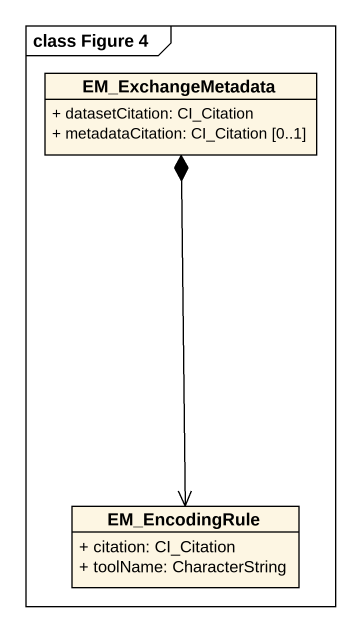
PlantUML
@startuml
mainframe class Figure 4
hide circle
hide empty members
skinparam classAttributeIconSize 0
class EM_ExchangeMetadata {
  + datasetCitation: CI_Citation
  + metadataCitation: CI_Citation [0..1]
}
class EM_EncodingRule {
  + citation: CI_Citation
  + toolName: CharacterString
}
EM_ExchangeMetadata *--> EM_EncodingRule
@enduml
